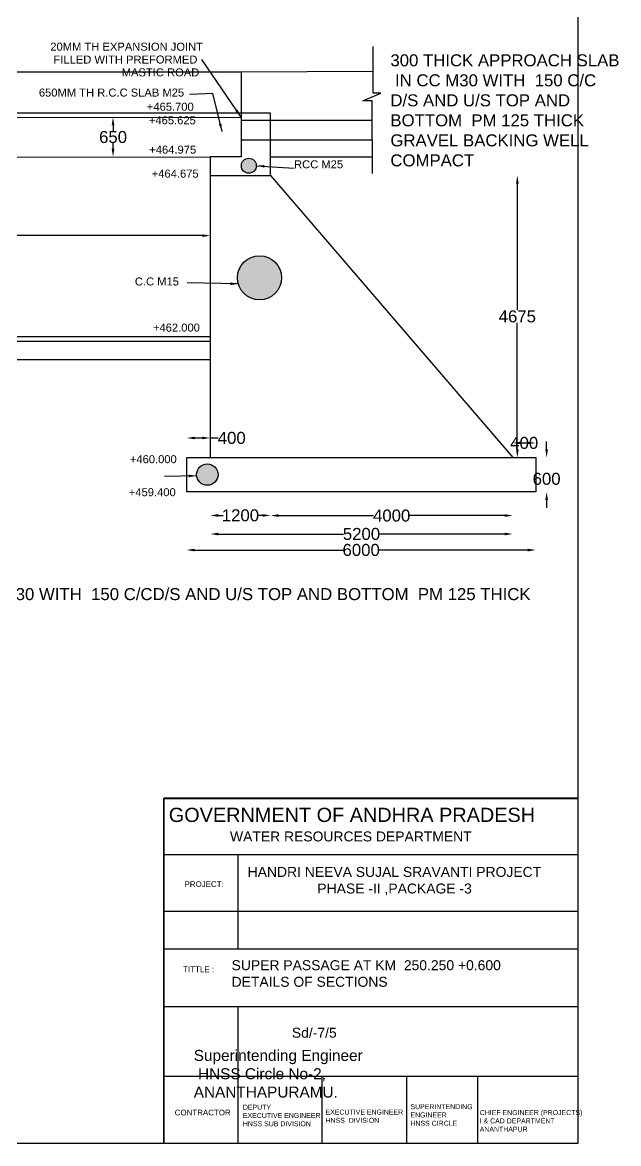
# Model space of a CAD drawing. Header units: inches. Extents: x 20490 to 23687, y 63 to 1928.
# Drawn here: x 23091 to 23687, y 63 to 1184 of the extents above; entities that cross this region are included whole.
import ezdxf

# ---------------------------------------------------------------- set-up
doc = ezdxf.new("R2010")
doc.units = ezdxf.units.IN
doc.header["$MEASUREMENT"] = 0
doc.layers.add('DIMENSIONS', color=255, linetype='Continuous')
doc.layers.add('TEXT', color=1, linetype='Continuous')
doc.styles.get("Standard").update_dxf_attribs({"font": 'arial.ttf', "height": 12})
doc.dimstyles.get("Standard").update_dxf_attribs({"dimtxt": 12, "dimasz": 8, "dimexe": 0.18, "dimexo": 0.0625, "dimgap": 0.09, "dimtad": 0, "dimtih": 1, "dimtoh": 1, "dimdec": 4, "dimzin": 0, "dimdsep": 46, "dimtxsty": 'Standard', "dimcen": 0.09, "dimse1": 1, "dimse2": 1, "dimadec": 0, "dimazin": 0, "dimtfac": 1, "dimtdec": 4, "dimtofl": 0, "dimtmove": 0, "dimatfit": 3, "dimfxl": 1, "dimtolj": 1, "dimtzin": 0, "dimarcsym": 0})

# ---------------------------------------------------------------- blocks, each defined once
blk = doc.blocks.new('*D106')
at = {"layer": 'Defpoints', "color": 0, "transparency": 16777216}
for p in [(22776.9, 970.9), (23278.5, 970.9), (23278.5, 970.9)]:
    blk.add_point(p, dxfattribs=at)
at = {"layer": 'DIMENSIONS', "color": 0, "lineweight": -2, "transparency": 16777216}
for p, q in [((22784.9, 970.9), (23009.7, 970.9)), ((23270.5, 970.9), (23045.7, 970.9))]:
    blk.add_line(p, q, dxfattribs=at)
at = {"layer": 'DIMENSIONS', "color": 0, "transparency": 16777216}
for points in [[(22784.9, 972.2), (22784.9, 969.5), (22776.9, 970.9)], [(23270.5, 972.2), (23270.5, 969.5), (23278.5, 970.9)]]:
    blk.add_solid(points, dxfattribs=at)
at = {"layer": 'DIMENSIONS', "color": 0, "transparency": 16777216, "insert": (23027.7, 970.9), "char_height": 12, "attachment_point": 5}
blk.add_mtext('\\A1;9050', dxfattribs=at)
blk = doc.blocks.new('*D107')
at = {"layer": 'Defpoints', "color": 0, "transparency": 16777216}
for p in [(23181.3, 1089.2), (23181.3, 1049.7), (23181.3, 1049.7)]:
    blk.add_point(p, dxfattribs=at)
at = {"layer": 'DIMENSIONS', "color": 0, "lineweight": -2, "transparency": 16777216}
for p, q in [((23181.3, 1081.2), (23181.3, 1075.7)), ((23181.3, 1057.7), (23181.3, 1063.2))]:
    blk.add_line(p, q, dxfattribs=at)
at = {"layer": 'DIMENSIONS', "color": 0, "transparency": 16777216}
for points in [[(23179.9, 1081.2), (23182.6, 1081.2), (23181.3, 1089.2)], [(23179.9, 1057.7), (23182.6, 1057.7), (23181.3, 1049.7)]]:
    blk.add_solid(points, dxfattribs=at)
at = {"layer": 'DIMENSIONS', "color": 0, "transparency": 16777216, "insert": (23181.3, 1069.4), "char_height": 12, "attachment_point": 5}
blk.add_mtext('\\A1;650', dxfattribs=at)
blk = doc.blocks.new('*D121')
at = {"layer": 'Defpoints', "color": 0, "transparency": 16777216}
for p in [(23278.5, 768.6), (23254.9, 749.1), (23278.5, 749.1)]:
    blk.add_point(p, dxfattribs=at)
at = {"layer": 'DIMENSIONS', "color": 0, "lineweight": -2, "transparency": 16777216}
for p, q in [((23262.9, 768.6), (23270.5, 768.6)), ((23278.5, 768.6), (23286.5, 768.6))]:
    blk.add_line(p, q, dxfattribs=at)
at = {"layer": 'DIMENSIONS', "color": 0, "transparency": 16777216}
for points in [[(23262.9, 769.9), (23262.9, 767.3), (23254.9, 768.6)], [(23270.5, 769.9), (23270.5, 767.3), (23278.5, 768.6)]]:
    blk.add_solid(points, dxfattribs=at)
at = {"layer": 'DIMENSIONS', "color": 0, "transparency": 16777216, "insert": (23300, 768.6), "char_height": 12, "attachment_point": 5}
blk.add_mtext('\\A1;400', dxfattribs=at)
blk = doc.blocks.new('*D122')
at = {"layer": 'Defpoints', "color": 0, "transparency": 16777216}
for p in [(23604.1, 763.6), (23581.1, 749.1), (23604.1, 749.1)]:
    blk.add_point(p, dxfattribs=at)
at = {"layer": 'DIMENSIONS', "color": 0, "lineweight": -2, "transparency": 16777216}
blk.add_line((23589.1, 763.6), (23596.1, 763.6), dxfattribs=at)
at = {"layer": 'DIMENSIONS', "color": 0, "transparency": 16777216}
for points in [[(23589.1, 765), (23589.1, 762.3), (23581.1, 763.6)], [(23596.1, 765), (23596.1, 762.3), (23604.1, 763.6)]]:
    blk.add_solid(points, dxfattribs=at)
at = {"layer": 'DIMENSIONS', "color": 0, "transparency": 16777216, "insert": (23592.6, 763.6), "char_height": 12, "attachment_point": 5}
blk.add_mtext('\\A1;400', dxfattribs=at)
blk = doc.blocks.new('*D123')
at = {"layer": 'Defpoints', "color": 0, "transparency": 16777216}
for p in [(23604.1, 749.1), (23604.1, 714.7), (23615, 714.7)]:
    blk.add_point(p, dxfattribs=at)
at = {"layer": 'DIMENSIONS', "color": 0, "lineweight": -2, "transparency": 16777216}
for p, q in [((23615, 757.1), (23615, 765.1)), ((23615, 706.7), (23615, 698.7))]:
    blk.add_line(p, q, dxfattribs=at)
at = {"layer": 'DIMENSIONS', "color": 0, "transparency": 16777216}
for points in [[(23613.7, 757.1), (23616.4, 757.1), (23615, 749.1)], [(23613.7, 706.7), (23616.4, 706.7), (23615, 714.7)]]:
    blk.add_solid(points, dxfattribs=at)
at = {"layer": 'DIMENSIONS', "color": 0, "transparency": 16777216, "insert": (23615, 727.7), "char_height": 12, "attachment_point": 5}
blk.add_mtext('\\A1;600', dxfattribs=at)
blk = doc.blocks.new('*D124')
at = {"layer": 'Defpoints', "color": 0, "transparency": 16777216}
for p in [(23278.5, 1031.1), (23338.9, 1031.1), (23338.9, 691.2)]:
    blk.add_point(p, dxfattribs=at)
at = {"layer": 'DIMENSIONS', "color": 0, "lineweight": -2, "transparency": 16777216}
for p, q in [((23286.5, 691.2), (23291.3, 691.2)), ((23330.9, 691.2), (23326.1, 691.2))]:
    blk.add_line(p, q, dxfattribs=at)
at = {"layer": 'DIMENSIONS', "color": 0, "transparency": 16777216}
for points in [[(23286.5, 692.5), (23286.5, 689.8), (23278.5, 691.2)], [(23330.9, 692.5), (23330.9, 689.8), (23338.9, 691.2)]]:
    blk.add_solid(points, dxfattribs=at)
at = {"layer": 'DIMENSIONS', "color": 0, "transparency": 16777216, "insert": (23308.7, 691.2), "char_height": 12, "attachment_point": 5}
blk.add_mtext('\\A1;1200', dxfattribs=at)
blk = doc.blocks.new('*D125')
at = {"layer": 'Defpoints', "color": 0, "transparency": 16777216}
for p in [(23338.9, 1031.1), (23581.1, 749.2), (23581.1, 691)]:
    blk.add_point(p, dxfattribs=at)
at = {"layer": 'DIMENSIONS', "color": 0, "lineweight": -2, "transparency": 16777216}
for p, q in [((23346.9, 691), (23441.8, 691)), ((23573.1, 691), (23478.2, 691))]:
    blk.add_line(p, q, dxfattribs=at)
at = {"layer": 'DIMENSIONS', "color": 0, "transparency": 16777216}
for points in [[(23346.9, 692.4), (23346.9, 689.7), (23338.9, 691)], [(23573.1, 692.4), (23573.1, 689.7), (23581.1, 691)]]:
    blk.add_solid(points, dxfattribs=at)
at = {"layer": 'DIMENSIONS', "color": 0, "transparency": 16777216, "insert": (23460, 691), "char_height": 12, "attachment_point": 5}
blk.add_mtext('\\A1;4000', dxfattribs=at)
blk = doc.blocks.new('*D126')
at = {"layer": 'Defpoints', "color": 0, "transparency": 16777216}
for p in [(23278.5, 749.1), (23581.1, 749.1), (23581.1, 672.6)]:
    blk.add_point(p, dxfattribs=at)
at = {"layer": 'DIMENSIONS', "color": 0, "lineweight": -2, "transparency": 16777216}
for p, q in [((23286.5, 672.6), (23411.8, 672.6)), ((23573.1, 672.6), (23447.8, 672.6))]:
    blk.add_line(p, q, dxfattribs=at)
at = {"layer": 'DIMENSIONS', "color": 0, "transparency": 16777216}
for points in [[(23286.5, 673.9), (23286.5, 671.3), (23278.5, 672.6)], [(23573.1, 673.9), (23573.1, 671.3), (23581.1, 672.6)]]:
    blk.add_solid(points, dxfattribs=at)
at = {"layer": 'DIMENSIONS', "color": 0, "transparency": 16777216, "insert": (23429.8, 672.6), "char_height": 12, "attachment_point": 5}
blk.add_mtext('\\A1;5200', dxfattribs=at)
blk = doc.blocks.new('*D127')
at = {"layer": 'Defpoints', "color": 0, "transparency": 16777216}
for p in [(23254.9, 714.7), (23604.1, 714.7), (23604.1, 656.6)]:
    blk.add_point(p, dxfattribs=at)
at = {"layer": 'DIMENSIONS', "color": 0, "lineweight": -2, "transparency": 16777216}
for p, q in [((23262.9, 656.6), (23411.5, 656.6)), ((23596.1, 656.6), (23447.6, 656.6))]:
    blk.add_line(p, q, dxfattribs=at)
at = {"layer": 'DIMENSIONS', "color": 0, "transparency": 16777216}
for points in [[(23262.9, 657.9), (23262.9, 655.2), (23254.9, 656.6)], [(23596.1, 657.9), (23596.1, 655.2), (23604.1, 656.6)]]:
    blk.add_solid(points, dxfattribs=at)
at = {"layer": 'DIMENSIONS', "color": 0, "transparency": 16777216, "insert": (23429.5, 656.6), "char_height": 12, "attachment_point": 5}
blk.add_mtext('\\A1;6000', dxfattribs=at)
blk = doc.blocks.new('*D128')
at = {"layer": 'Defpoints', "color": 0, "transparency": 16777216}
for p in [(23338.9, 1031), (23581.1, 749.1), (23585.7, 749.1)]:
    blk.add_point(p, dxfattribs=at)
at = {"layer": 'DIMENSIONS', "color": 0, "lineweight": -2, "transparency": 16777216}
for p, q in [((23585.7, 1023), (23585.7, 896.3)), ((23585.7, 757.1), (23585.7, 883.8))]:
    blk.add_line(p, q, dxfattribs=at)
at = {"layer": 'DIMENSIONS', "color": 0, "transparency": 16777216}
for points in [[(23584.4, 1023), (23587.1, 1023), (23585.7, 1031)], [(23584.4, 757.1), (23587.1, 757.1), (23585.7, 749.1)]]:
    blk.add_solid(points, dxfattribs=at)
at = {"layer": 'DIMENSIONS', "color": 0, "transparency": 16777216, "insert": (23585.7, 890.1), "char_height": 12, "attachment_point": 5}
blk.add_mtext('\\A1;4675', dxfattribs=at)

msp = doc.modelspace()

# ---------------------------------------------------------------- hatches: boundary and pattern name
at = {"layer": 'DIMENSIONS'}
h = msp.add_hatch(dxfattribs=at)
h.set_pattern_fill('AR-CONC', color=0, scale=0.5, style=0)
h.set_pattern_definition([(50, (0, 0), (3.5863009, -0.31376067), [0.375, -4.125]), (355, (0, 0), (-0.69375667, 3.76096067), [0.3, -3.3]), (100.4514, (0.299, -0.026), (2.8925469, 3.4471977), [0.31870095, -3.50571056]), (46.1842, (0, 1), (5.33620524, -0.8275951), [0.5625, -6.1875]), (96.6356, (0.4447, 0.931), (4.6733135, 4.8705894), [0.4780514, -5.258565]), (351.1842, (0, 1), (4.6733097, 4.870593), [0.45, -4.95]), (21, (0.5, 0.75), (2.98453526, -2.01309445), [0.375, -4.125]), (326, (0.5, 0.75), (1.21657666, 3.6257502), [0.3, -3.3]), (71.4514, (0.7487, 0.5822), (4.20111314, 1.6126525), [0.31870095, -3.50571056]), (37.5, (0, 0), (0.06079928, 1.66446927), [0, -3.26, 0, -3.35, 0, -3.3125]), (7.5, (0, 0), (1.31534769, 1.97205856), [0, -1.91, 0, -3.185, 0, -1.2625]), (327.5, (-1.115, 0), (2.66911218, -0.11277436), [0, -1.25, 0, -3.9, 0, -5.175]), (317.5, (-1.615, 0), (2.91593085, 0.5005249), [0, -1.625, 0, -2.59, 0, -3.675])])
h.paths.add_polyline_path([(23305.82897, 928.79816, 1), (23349.91379, 928.79816, 1)])
h.paths.add_polyline_path([(23324.58587, 1040.73262, 1), (23309.64746, 1040.73262, 1)])
h.paths.add_polyline_path([(23286.29644, 732.01894, 1), (23264.86481, 732.01894, 1)])

# ---------------------------------------------------------------- linework, layer by layer
at = {"color": 0}
for points in [[(23646.15949, 63.2084), (20490.14615, 63.2084), (20490.14615, 1928.35646), (23646.15949, 1928.35646)], [(23254.94786, 749.13013), (23604.12905, 749.13013), (23604.12905, 714.6601), (23254.94786, 714.6601)], [(23646.15949, 63.2084), (23231.98718, 63.2084), (23231.98718, 408.34901), (23646.15949, 408.34901)], [(23232.51139, 408.9771), (23646.15949, 408.9771), (23646.15949, 63.2084), (23232.51139, 63.2084)]]:
    msp.add_lwpolyline(points, close=True, dxfattribs=at)
for points in [[(23309.29378, 1086.48133), (23440.48503, 1086.48133), (23440.48503, 1105.53122), (23431.08535, 1105.53122), (23449.03245, 1113.33736), (23441.40726, 1113.33736), (23441.40726, 1157.52585), (23441.40726, 1159.94203)], [(21916.48371, 748.24272), (22156.39636, 1031.07067), (22156.39636, 1134.73051), (23309.29378, 1134.73051), (23309.29378, 1049.67192), (23278.4695, 1049.67192), (23278.4695, 1031.10635), (23338.94814, 1031.10635), (23581.08104, 749.13013)], [(23309.29378, 1134.73051), (23441.40726, 1135.4316)], [(23338.94814, 1031.10635), (23338.94814, 1093.3245), (23309.29378, 1093.3245), (22156.39636, 1093.3245)], [(22156.39636, 1088.26167), (23309.29378, 1089.36844)], [(23440.48503, 1066.5071), (23440.48503, 1086.48133)], [(23309.29378, 1066.5071), (23440.48503, 1066.5071), (23440.48503, 1032.92577)], [(22215.71491, 1049.47051), (23278.4695, 1049.67192)], [(23338.94814, 1049.62505), (23440.48503, 1049.62505)], [(23278.4695, 1031.10635), (23278.4695, 749.13013)], [(22215.71491, 870.12291), (23278.4695, 870.12291)], [(23278.4695, 865.03138), (22215.71491, 865.03138)], [(22215.71491, 847.1754), (23278.4695, 847.1754)], [(23232.51139, 352.35309), (23646.15949, 352.35309)], [(23306.05352, 352.35309), (23306.05352, 257.77866)], [(23232.51139, 295.70958), (23646.15949, 295.70958)], [(23232.51139, 257.77866), (23646.15949, 257.77866)], [(23232.51139, 200.39635), (23646.15949, 200.39635)], [(23306.05352, 200.39635), (23306.05352, 63.2084)], [(23232.51139, 130.60345), (23646.15949, 130.60345)], [(23390.26842, 130.60345), (23390.26842, 63.2084)], [(23474.87478, 130.60345), (23474.87478, 63.2084)], [(23545.91221, 130.60345), (23545.91221, 63.2084)]]:
    msp.add_lwpolyline(points, dxfattribs=at)
for centre, radius in [((23317.11666, 1040.73262), 7.46921), ((23327.87138, 928.79816), 22.04241), ((23275.58063, 732.01894), 10.71581)]:
    msp.add_circle(centre, radius, dxfattribs=at)

# ---------------------------------------------------------------- texts
for s, height, p in [('PROJECT:', 5.688177, (23252.78831, 319.733)), ('TITTLE :', 5.688177, (23251.421, 234.55423)), ('Sd/-7/5', 9.95431, (23360.21, 169.03558))]:
    msp.add_text(s, height=height, dxfattribs=at).set_placement(p)
at = {"color": 0, "attachment_point": 1}
for s, insert, char_height, width in [('\\pi10.196;{\\H1.6667x;GOVERNMENT OF ANDHRA PRADESH}  \\P\\pi71.403;{\\H1.1667x;WATER RESOURCES DEPARTMENT }', (23226.85662, 398.93519), 8.5322656, 384.1941688), ('\\pi5.0044;HANDRI NEEVA SUJAL SRAVANTI PROJECT  \\P\\pi74.698;PHASE -II ,PACKAGE -3', (23310.95294, 339.77519), 9.9543099, 302.248503), ('SUPER PASSAGE AT KM  250.250 +0.600  \\PDETAILS OF SECTIONS ', (23299.88343, 246.51319), 9.9543099, 364.2621284), ('Superintending Engineer  HNSS Circle No-2, ANANTHAPURAMU.', (23262.02805, 156.85407), 10.9914183, 169.2648427), ('DEPUTY  \\PEXECUTIVE ENGINEER  HNSS SUB DIVISION ', (23311.18341, 102.08129), 4.9771549, 95.7635897), ('SUPERINTENDING  ENGINEER  \\PHNSS CIRCLE  ', (23478.7679, 102.59078), 4.9771549, 70.6430462), ('CONTRACTOR ', (23242.94885, 97.03962), 5.6881771, 70.6430462), ('EXECUTIVE ENGINEER  HNSS  DIVISION ', (23393.85502, 97.2371), 4.9771549, 88.7086345), ('CHIEF ENGINEER (PROJECTS) \\PI & CAD DEPARTMENT  ANANTHAPUR', (23548.081, 96.68065), 4.9771549, 117.2077208)]:
    msp.add_mtext(s, dxfattribs=dict(at, insert=insert, char_height=char_height, width=width))
at = {"layer": 'DIMENSIONS', "color": 0, "char_height": 12, "attachment_point": 1}
for s, insert, width in [('300 THICK APPROACH SLAB\\P IN CC M30 WITH  150 C/C \\PD/S AND U/S TOP AND \\PBOTTOM  PM 125 THICK \\PGRAVEL BACKING WELL COMPACT', (23458.73763, 1152.15699), 228.4146794), ('300 THICK APPROACH SLAB IN CC M30 WITH  150 C/CD/S AND U/S TOP AND BOTTOM  PM 125 THICK \\PGRAVEL BACKING WELL COMPACT', (22785.8278, 618.51703), 813.3041746)]:
    msp.add_mtext(s, dxfattribs=dict(at, insert=insert, width=width))
at = {"layer": 'TEXT', "color": 0}
for s, p in [('20MM TH EXPANSION JOINT', (23118.56017, 1155.78609)), (' FILLED WITH PREFORMED', (23118.56017, 1142.9348)), ('                       MASTIC ROAD', (23118.56017, 1130.0835)), ('650MM TH R.C.C SLAB M25', (23107.07994, 1109.91256)), ('+465.700', (23215.09109, 1095.76595)), ('+465.625', (23217.14838, 1082.2239)), ('+464.975', (23217.51388, 1052.8584)), ('RCC M25', (23362.36554, 1038.17509)), ('+464.675', (23219.9785, 1028.87623)), ('C.C M15', (23203.10755, 921.07189)), ('+462.000', (23221.24871, 874.95904)), ('+460.000', (23198.09644, 743.38615)), ('+459.400', (23197.06421, 710.38368))]:
    msp.add_text(s, height=8, dxfattribs=at).set_placement(p)

# ---------------------------------------------------------------- dimensions: what is measured, and where the dimension line sits
at = {"layer": 'DIMENSIONS', "color": 0}
for base, p1, p2, text, picture, middle in [((23181.26952, 1049.6535), (23181.26202, 1089.24553), (23181.26952, 1049.6535), '650', '*D107', (23181.26952, 1069.44952)), ((23585.74493, 749.06763), (23338.94814, 1031.04385), (23581.08104, 749.06763), '4675', '*D128', (23585.74493, 890.05574))]:
    dim = msp.add_linear_dim(base=base, p1=p1, p2=p2, angle=90, text=text, dimstyle='Standard', dxfattribs=at)
    dim.commit()
    dim.dimension.update_dxf_attribs({"geometry": picture, "text_midpoint": middle})
for base, p1, p2, text, picture, middle in [((23338.94814, 691.15828), (23278.4695, 1031.10635), (23338.94814, 1031.10635), '1200', '*D124', (23308.70882, 691.15828)), ((23581.08104, 691.01993), (23338.94814, 1031.10635), (23581.08104, 749.19263), '4000', '*D125', (23460.01459, 691.01993)), ((23278.4695, 970.86756), (22776.90944, 970.86756), (23278.4695, 970.86756), '9050', '*D106', (23027.68947, 970.86756)), ((23278.4695, 768.59836), (23254.94786, 749.13013), (23278.4695, 749.13013), '400', '*D121', (23300.03699, 768.59836)), ((23581.08104, 672.59955), (23278.4695, 749.13013), (23581.08104, 749.13013), '5200', '*D126', (23429.77527, 672.59955)), ((23604.12905, 656.58183), (23254.94786, 714.6601), (23604.12905, 714.6601), '6000', '*D127', (23429.53845, 656.58183))]:
    dim = msp.add_linear_dim(base=base, p1=p1, p2=p2, text=text, dimstyle='Standard', dxfattribs=at)
    dim.commit()
    dim.dimension.update_dxf_attribs({"geometry": picture, "text_midpoint": middle})
dim = msp.add_linear_dim(base=(23604.12905, 763.62985), p1=(23581.08104, 749.13013), p2=(23604.12905, 749.13013), text='400', dimstyle='Standard', dxfattribs=at)
dim.commit()
dim.dimension.update_dxf_attribs({"geometry": '*D122', "text_midpoint": (23592.60505, 763.62985), "dimtype": 160})
dim = msp.add_linear_dim(base=(23615.03488, 714.6601), p1=(23604.12905, 749.13013), p2=(23604.12905, 714.6601), angle=90, text='600', dimstyle='Standard', dxfattribs=at)
dim.commit()
dim.dimension.update_dxf_attribs({"geometry": '*D123', "text_midpoint": (23615.03488, 727.6601), "dimtype": 160})

# ---------------------------------------------------------------- leaders
for points in [[(23309.29378, 1089.36844), (23270.18632, 1146.84906)], [(23290.29257, 1074.92677), (23281.10824, 1112.87198), (23257.77506, 1112.12796)], [(23324.58587, 1040.73262), (23362.36554, 1038.17509)], [(23306.70676, 922.63971), (23255.51844, 923.65123)], [(23264.9362, 730.78409), (23232.59624, 730.24512)]]:
    msp.add_leader(points, dimstyle='Standard', override={"dimgap": 0.09, "dimtad": 0}, dxfattribs=at)

doc.saveas('drawing.dxf')
